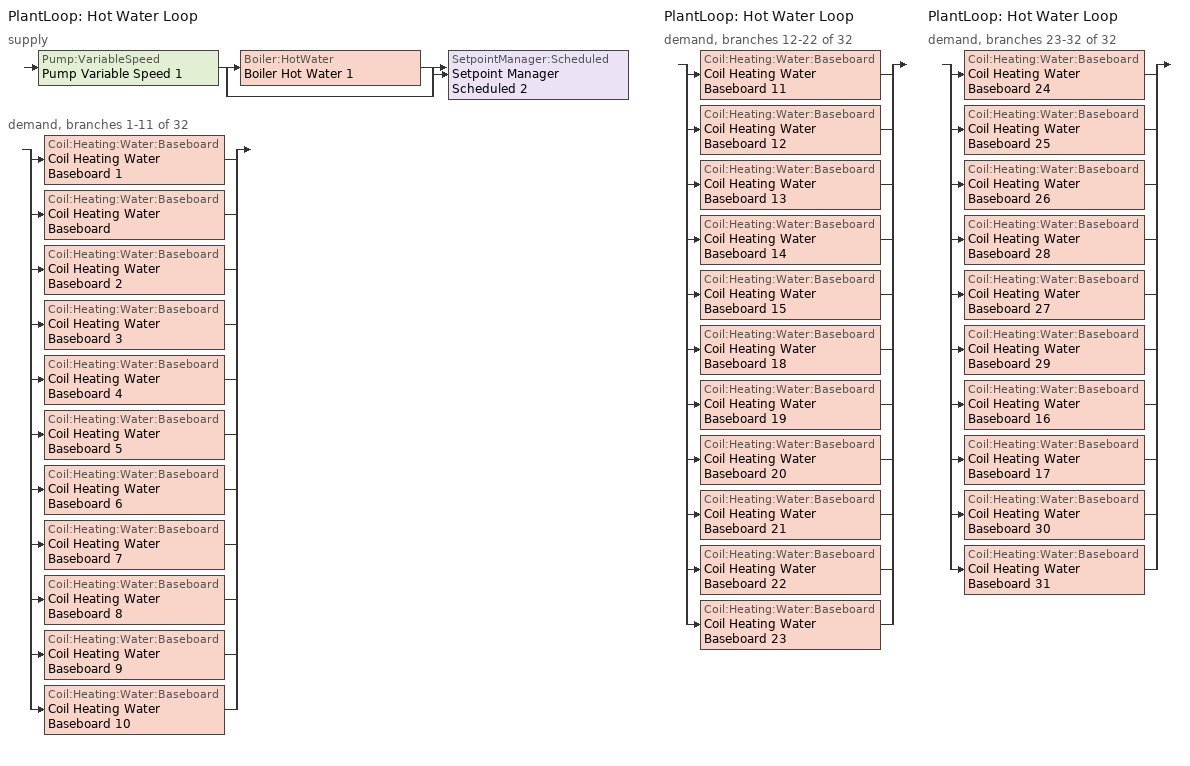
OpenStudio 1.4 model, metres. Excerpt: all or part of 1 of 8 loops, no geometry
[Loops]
PlantLoop 'Hot Water Loop'
 supply: Pump:VariableSpeed 'Pump Variable Speed 1' > split
  | Boiler:HotWater 'Boiler Hot Water 1'
  | bypass
  join > SetpointManager:Scheduled 'Setpoint Manager Scheduled 2'
 demand, branches 1-11 of 32: split
  | Coil:Heating:Water:Baseboard 'Coil Heating Water Baseboard 1'
  | Coil:Heating:Water:Baseboard 'Coil Heating Water Baseboard'
  | Coil:Heating:Water:Baseboard 'Coil Heating Water Baseboard 2'
  | Coil:Heating:Water:Baseboard 'Coil Heating Water Baseboard 3'
  | Coil:Heating:Water:Baseboard 'Coil Heating Water Baseboard 4'
  | Coil:Heating:Water:Baseboard 'Coil Heating Water Baseboard 5'
  | Coil:Heating:Water:Baseboard 'Coil Heating Water Baseboard 6'
  | Coil:Heating:Water:Baseboard 'Coil Heating Water Baseboard 7'
  | Coil:Heating:Water:Baseboard 'Coil Heating Water Baseboard 8'
  | Coil:Heating:Water:Baseboard 'Coil Heating Water Baseboard 9'
  | Coil:Heating:Water:Baseboard 'Coil Heating Water Baseboard 10'
PlantLoop 'Hot Water Loop'
 demand, branches 12-22 of 32: split
  | Coil:Heating:Water:Baseboard 'Coil Heating Water Baseboard 11'
  | Coil:Heating:Water:Baseboard 'Coil Heating Water Baseboard 12'
  | Coil:Heating:Water:Baseboard 'Coil Heating Water Baseboard 13'
  | Coil:Heating:Water:Baseboard 'Coil Heating Water Baseboard 14'
  | Coil:Heating:Water:Baseboard 'Coil Heating Water Baseboard 15'
  | Coil:Heating:Water:Baseboard 'Coil Heating Water Baseboard 18'
  | Coil:Heating:Water:Baseboard 'Coil Heating Water Baseboard 19'
  | Coil:Heating:Water:Baseboard 'Coil Heating Water Baseboard 20'
  | Coil:Heating:Water:Baseboard 'Coil Heating Water Baseboard 21'
  | Coil:Heating:Water:Baseboard 'Coil Heating Water Baseboard 22'
  | Coil:Heating:Water:Baseboard 'Coil Heating Water Baseboard 23'
PlantLoop 'Hot Water Loop'
 demand, branches 23-32 of 32: split
  | Coil:Heating:Water:Baseboard 'Coil Heating Water Baseboard 24'
  | Coil:Heating:Water:Baseboard 'Coil Heating Water Baseboard 25'
  | Coil:Heating:Water:Baseboard 'Coil Heating Water Baseboard 26'
  | Coil:Heating:Water:Baseboard 'Coil Heating Water Baseboard 28'
  | Coil:Heating:Water:Baseboard 'Coil Heating Water Baseboard 27'
  | Coil:Heating:Water:Baseboard 'Coil Heating Water Baseboard 29'
  | Coil:Heating:Water:Baseboard 'Coil Heating Water Baseboard 16'
  | Coil:Heating:Water:Baseboard 'Coil Heating Water Baseboard 17'
  | Coil:Heating:Water:Baseboard 'Coil Heating Water Baseboard 30'
  | Coil:Heating:Water:Baseboard 'Coil Heating Water Baseboard 31'
[Sizing:Zone] Zone Cooling Design Supply Air Temperature {C}=14; Zone Heating Design Supply Air Temperature {C}=40; Zone Cooling Design Supply Air Humidity Ratio {kg-H2O/kg-air}=0.0085; Zone Heating Design Supply Air Humidity Ratio {kg-H2O/kg-air}=0.008; Heating Design Air Flow Method=DesignDay
Corridor 1; Vestibule 1; Corridor 5; Washrooms 1; Corridor 4; Stairway 1; Washroom 2; Stairway 2; Vestibule 2; Corridor 6; MZ-Offices 2; MZ-Stairway 1; MZ-Washroom 1; MZ-Stairway 2; MZ-Corridor2
[Zone equipment]
Corridor 1: Convective Baseboard Water 15
Vestibule 1: Convective Baseboard Water 1
Corridor 5: Convective Baseboard Water 28
Washrooms 1: Convective Baseboard Water 2, Fan Zone Exhaust 1
Corridor 4: Convective Baseboard Water 13
Stairway 1: Convective Baseboard Water 30
Washroom 2: Convective Baseboard Water 11, Fan Zone Exhaust 2
Stairway 2: Convective Baseboard Water 31
Vestibule 2: Convective Baseboard Water 7
Corridor 6: Convective Baseboard Water 9
MZ-Offices 2: Convective Baseboard Water 29
MZ-Stairway 1: Convective Baseboard Water 19
MZ-Washroom 1: Convective Baseboard Water 21
MZ-Stairway 2: Convective Baseboard Water 20
MZ-Corridor2: Convective Baseboard Water 27
[PlantLoop]
Hot Water Loop: Fluid Type=Water; Plant Loop Volume {m3}=Autocalculate
[Sizing:Plant]
Hot Water Loop: Loop Type=Heating; Design Loop Exit Temperature {C}=82; Loop Design Temperature Difference {deltaC}=11
[SetpointManager:Scheduled]
Setpoint Manager Scheduled 2: Control Variable=Temperature; Schedule=Hot_Water_Temperature
[Boiler:HotWater]
Boiler Hot Water 1: Efficiency Curve Temperature Evaluation Variable=LeavingBoiler; Normalized Boiler Efficiency Curve=Boiler Efficiency 1; Design Water Outlet Temperature {C}=82; Water Outlet Upper Temperature Limit {C}=99; Boiler Flow Mode=ConstantFlow; Parasitic Electric Load {W}=0; Sizing Factor=1
[Pump:VariableSpeed]
Pump Variable Speed 1: Pump Control Type=Intermittent
[ZoneHVAC:Baseboard:Convective:Water] Availability Schedule=Always On Discrete 1
Name | Heating Coil
Convective Baseboard Water | Coil Heating Water Baseboard
Convective Baseboard Water 1 | Coil Heating Water Baseboard 1
Convective Baseboard Water 2 | Coil Heating Water Baseboard 2
Convective Baseboard Water 3 | Coil Heating Water Baseboard 3
Convective Baseboard Water 4 | Coil Heating Water Baseboard 4
Convective Baseboard Water 5 | Coil Heating Water Baseboard 5
Convective Baseboard Water 6 | Coil Heating Water Baseboard 6
Convective Baseboard Water 7 | Coil Heating Water Baseboard 7
Convective Baseboard Water 8 | Coil Heating Water Baseboard 8
Convective Baseboard Water 9 | Coil Heating Water Baseboard 9
Convective Baseboard Water 10 | Coil Heating Water Baseboard 10
Convective Baseboard Water 11 | Coil Heating Water Baseboard 11
Convective Baseboard Water 12 | Coil Heating Water Baseboard 12
Convective Baseboard Water 13 | Coil Heating Water Baseboard 13
Convective Baseboard Water 14 | Coil Heating Water Baseboard 14
Convective Baseboard Water 15 | Coil Heating Water Baseboard 15
Convective Baseboard Water 16 | Coil Heating Water Baseboard 16
Convective Baseboard Water 17 | Coil Heating Water Baseboard 17
Convective Baseboard Water 18 | Coil Heating Water Baseboard 18
Convective Baseboard Water 19 | Coil Heating Water Baseboard 19
Convective Baseboard Water 20 | Coil Heating Water Baseboard 20
Convective Baseboard Water 21 | Coil Heating Water Baseboard 21
Convective Baseboard Water 22 | Coil Heating Water Baseboard 22
Convective Baseboard Water 23 | Coil Heating Water Baseboard 23
Convective Baseboard Water 24 | Coil Heating Water Baseboard 24
Convective Baseboard Water 25 | Coil Heating Water Baseboard 25
Convective Baseboard Water 26 | Coil Heating Water Baseboard 26
Convective Baseboard Water 27 | Coil Heating Water Baseboard 27
Convective Baseboard Water 28 | Coil Heating Water Baseboard 28
Convective Baseboard Water 29 | Coil Heating Water Baseboard 29
Convective Baseboard Water 30 | Coil Heating Water Baseboard 30
Convective Baseboard Water 31 | Coil Heating Water Baseboard 31
[Coil:Heating:Water:Baseboard] U-Factor Times Area Value {W/K}=autosize; Maximum Water Flow Rate {m3/s}=autosize; Convergence Tolerance=0.001
Coil Heating Water Baseboard; Coil Heating Water Baseboard 1; Coil Heating Water Baseboard 2; Coil Heating Water Baseboard 3; Coil Heating Water Baseboard 4; Coil Heating Water Baseboard 5; Coil Heating Water Baseboard 6; Coil Heating Water Baseboard 7; Coil Heating Water Baseboard 8; Coil Heating Water Baseboard 9; Coil Heating Water Baseboard 10; Coil Heating Water Baseboard 11; Coil Heating Water Baseboard 12; Coil Heating Water Baseboard 13; Coil Heating Water Baseboard 14; Coil Heating Water Baseboard 15; Coil Heating Water Baseboard 16; Coil Heating Water Baseboard 17; Coil Heating Water Baseboard 18; Coil Heating Water Baseboard 19; Coil Heating Water Baseboard 20; Coil Heating Water Baseboard 21; Coil Heating Water Baseboard 22; Coil Heating Water Baseboard 23; Coil Heating Water Baseboard 24; Coil Heating Water Baseboard 25; Coil Heating Water Baseboard 26; Coil Heating Water Baseboard 27; Coil Heating Water Baseboard 28; Coil Heating Water Baseboard 29; Coil Heating Water Baseboard 30; Coil Heating Water Baseboard 31
[Fan:ZoneExhaust] Availability Schedule=Always On; Fan Efficiency=0.6; Pressure Rise {Pa}=100; Maximum Flow Rate {m3/s}=1.12; Flow Fraction Schedule=Always On; System Availability Manager Coupling Mode=Coupled; Balanced Exhaust Fraction Schedule=Always On
Fan Zone Exhaust 1; Fan Zone Exhaust 2
[Schedule:Constant]
Always On Discrete 1: Value=1
[Schedule:Ruleset]
Name | Default Day Schedule | Summer Design Day Schedule | Winter Design Day Schedule
Always On | Always On Default Schedule | Always On Summer Design Day | Always On Winter Design Day
Hot_Water_Temperature | Hot_Water_Temperature_Default | Hot_Water_Temperature_Summer_Design_Day | Hot_Water_Temperature_Winter_Design_Day
[Schedule:Day]
Always On Default Schedule; Always On Winter Design Day; Always On Summer Design Day: 24, 0, 1
Hot_Water_Temperature_Default; Hot_Water_Temperature_Summer_Design_Day; Hot_Water_Temperature_Winter_Design_Day: 24, 0, 82
[Curve:Biquadratic]
Boiler Efficiency 1: Coefficient1 Constant=0.4873; Coefficient2 x=1.1322; Coefficient3 x**2=-0.6425; Coefficient4 y=0; Coefficient5 y**2=0; Coefficient6 x*y=0; Minimum Value of x {BasedOnField A2}=0.1; Maximum Value of x {BasedOnField A2}=1; Minimum Value of y {BasedOnField A3}=0; Maximum Value of y {BasedOnField A3}=0; Minimum Curve Output {BasedOnField A4}=0; Maximum Curve Output {BasedOnField A4}=1; Input Unit Type for X=Dimensionless; Input Unit Type for Y=Temperature; Output Unit Type=Dimensionless
